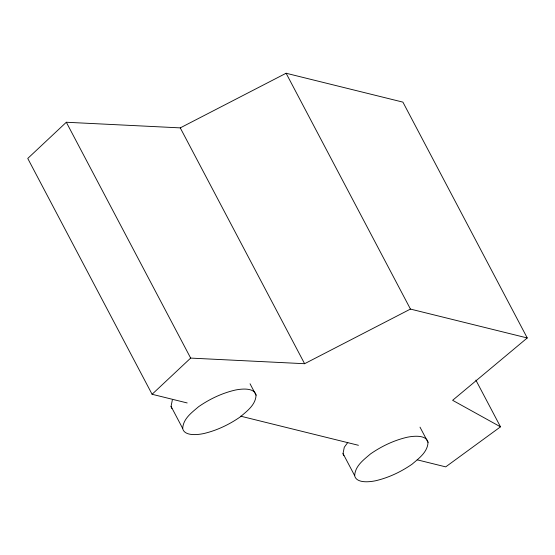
<?xml version="1.0" encoding="UTF-8"?>
<svg xmlns="http://www.w3.org/2000/svg" width="555" height="555" viewBox="0 0 555 555"><rect width="100%" height="100%" fill="white"/><g stroke="black" fill="none" stroke-linecap="round" stroke-linejoin="round"><path stroke-width="0.83" d="M171.904 408.535A44.601 16.13 -27.8 0 1 171.065 406.406L172.314 400.086M182.699 428.474C183.143 418.706 191.822 412.518 198.607 406.697C209.728 398.989 222.076 393.12 235.285 390.061A44.601 16.13 -27.8 0 1 256.063 395.195C255.626 404.97 246.94 411.158 240.162 416.971C229.042 424.679 216.686 430.555 203.477 433.615A44.601 16.13 -27.8 0 1 182.699 428.474L171.065 406.406M343.871 455.717A44.601 16.13 -27.8 0 1 343.032 453.588L344.28 447.268L347.798 442.453M354.673 475.656C355.11 465.881 363.796 459.693 370.573 453.879C381.694 446.171 394.043 440.295 407.252 437.236A44.601 16.13 -27.8 0 1 428.03 442.377C427.593 452.145 418.907 458.333 412.129 464.153C401.008 471.861 388.66 477.73 375.451 480.79A44.601 16.13 -27.8 0 1 354.673 475.656L343.032 453.588M417.193 459.824L445.714 466.873L500.506 426.837L452.623 400.308L527.25 337.96L402.909 102.127L286.109 73.246L180.264 127.879L66.322 122.253L27.75 158.446L152.091 394.279L187.174 402.951M152.091 394.279L190.663 358.093L304.605 363.712L410.45 309.079L527.25 337.96M240.676 416.181L358.419 445.29M475.878 380.133L500.506 426.837M286.109 73.246L410.45 309.079M420.003 427.156L428.03 442.377M180.264 127.879L304.605 363.712M250.041 383.776L256.063 395.195M66.322 122.253L190.663 358.093"/></g></svg>
